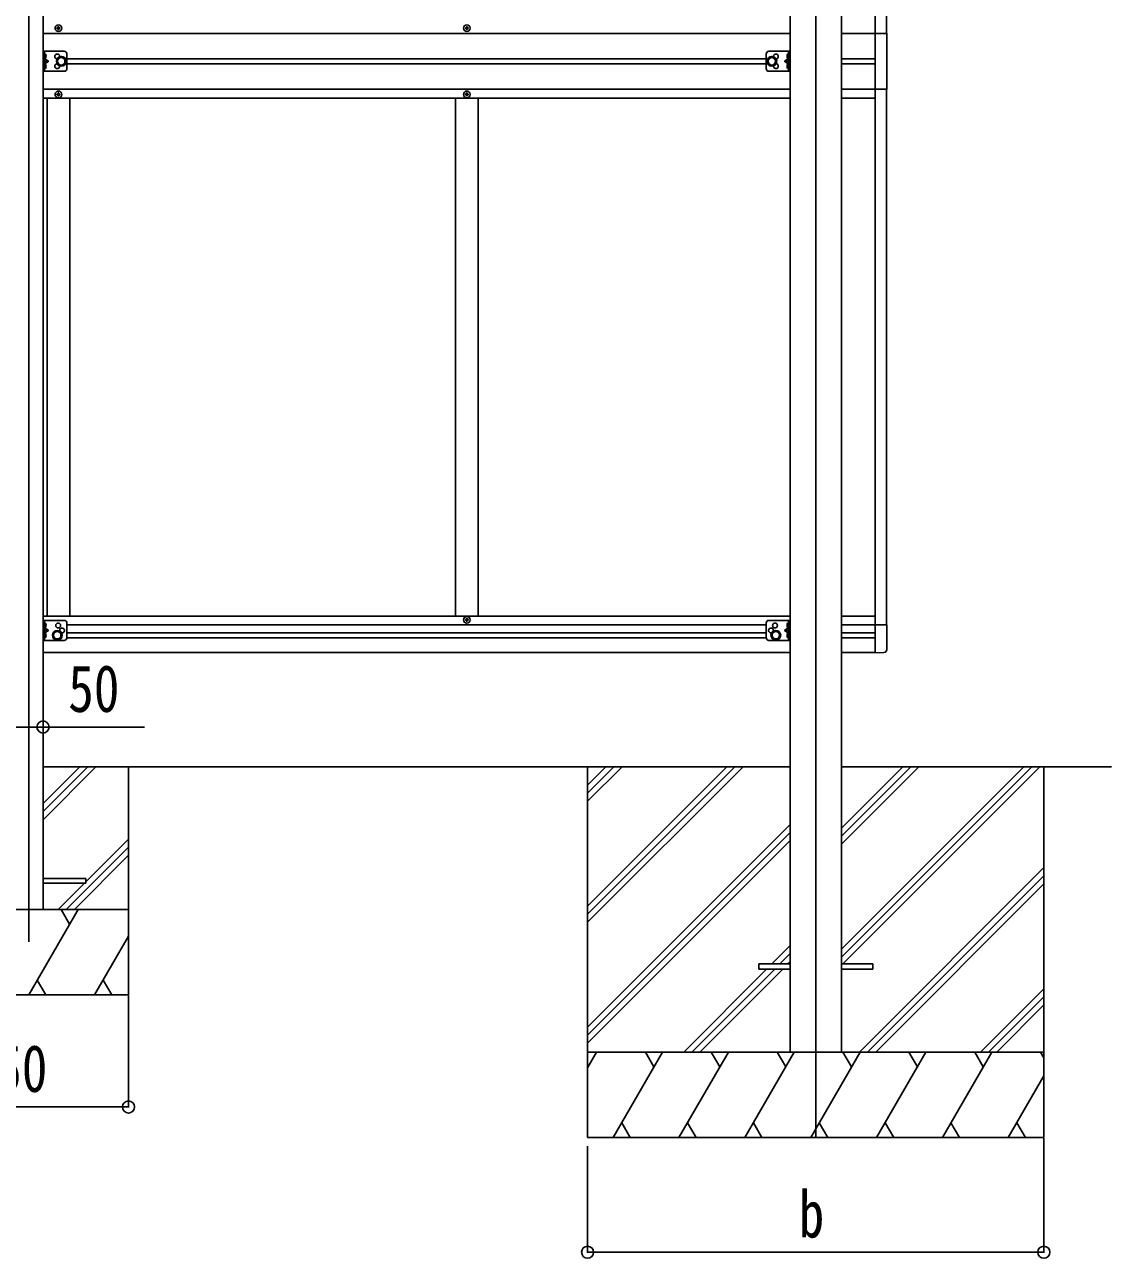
# Model space of a CAD drawing. Units: millimetres, scale not verified. Extents: x -10512 to 10512, y -7425 to 7425.
# Drawn here: x 63 to 1968, y -4835 to -2673 of the extents above; entities that cross this region are included whole.
import ezdxf
from ezdxf.enums import TextEntityAlignment as Align

# ---------------------------------------------------------------- set-up
doc = ezdxf.new("R2010")
doc.units = ezdxf.units.MM
doc.header["$LTSCALE"] = 30
for name, color, linetype in [('0-3_YKK_12', 2, 'Continuous'), ('0-4_YKK_13', 4, 'Continuous'), ('0-5_YKK_A1', 4, 'Continuous'), ('0-6_YKK_D', 6, 'Continuous')]:
    doc.layers.add(name, color=color, linetype=linetype)
doc.styles.add('ＭＳ ゴシック', font='')
doc.styles.get('ＭＳ ゴシック').set_extended_font_data('MS Gothic')

msp = doc.modelspace()

# ---------------------------------------------------------------- linework, layer by layer
at = {"layer": '0-3_YKK_12'}
for p, q in [((1449.94, -1448.99), (1449.94, -4623.39)), ((69.94, -1853.4), (69.94, -4280.26))]:
    msp.add_line(p, q, dxfattribs=at)
at = {"layer": '0-4_YKK_13'}
for p, q in [((120.44, -2678.37), (119.44, -2678.37)), ((123.44, -2679.37), (124.44, -2679.37)), ((836.44, -2678.37), (835.44, -2678.37)), ((839.44, -2679.37), (840.44, -2679.37)), ((94.94, -2754.37), (94.94, -2719.37)), ((131.94, -2719.37), (94.94, -2719.37)), ((97.44, -2754.37), (97.44, -2719.37)), ((97.94, -2723.87), (98.74, -2724.01)), ((136.94, -2749.37), (136.94, -2724.37)), ((1362.74, -2749.37), (1362.74, -2724.37)), ((1367.74, -2719.37), (1404.74, -2719.37)), ((1401.74, -2723.87), (1400.94, -2724.01)), ((1402.24, -2754.37), (1402.24, -2719.37)), ((1404.74, -2754.37), (1404.74, -2719.37)), ((97.94, -2731.87), (97.44, -2731.78)), ((97.44, -2736.87), (104.44, -2736.87)), ((97.94, -2731.87), (98.74, -2731.73)), ((97.94, -2741.87), (98.74, -2742.01)), ((1402.24, -2736.87), (1395.24, -2736.87)), ((1401.74, -2731.87), (1400.94, -2731.73)), ((1401.74, -2741.87), (1400.94, -2742.01)), ((1401.74, -2731.87), (1402.24, -2731.78)), ((131.94, -2754.37), (94.94, -2754.37)), ((97.94, -2749.87), (97.44, -2749.78)), ((97.94, -2749.87), (98.74, -2749.73)), ((1367.74, -2754.37), (1404.74, -2754.37)), ((1401.74, -2749.87), (1400.94, -2749.73)), ((1401.74, -2749.87), (1402.24, -2749.78)), ((120.44, -2795.37), (119.44, -2795.37)), ((123.44, -2794.37), (124.44, -2794.37)), ((836.44, -2795.37), (835.44, -2795.37)), ((839.44, -2794.37), (840.44, -2794.37)), ((94.94, -3751.87), (94.94, -3716.87)), ((131.94, -3716.87), (94.94, -3716.87)), ((97.44, -3751.87), (97.44, -3716.87)), ((836.44, -3715.37), (835.44, -3715.37)), ((839.44, -3716.37), (840.44, -3716.37)), ((1367.74, -3716.87), (1404.74, -3716.87)), ((1402.24, -3751.87), (1402.24, -3716.87)), ((1404.74, -3751.87), (1404.74, -3716.87)), ((97.94, -3729.37), (97.44, -3729.28)), ((97.44, -3734.37), (104.44, -3734.37)), ((97.94, -3721.37), (98.74, -3721.51)), ((97.94, -3729.37), (98.74, -3729.23)), ((97.94, -3739.37), (98.74, -3739.51)), ((136.94, -3746.87), (136.94, -3721.87)), ((1362.74, -3746.87), (1362.74, -3721.87)), ((1402.24, -3734.37), (1395.24, -3734.37)), ((1401.74, -3721.37), (1400.94, -3721.51)), ((1401.74, -3729.37), (1400.94, -3729.23)), ((1401.74, -3739.37), (1400.94, -3739.51)), ((1401.74, -3729.37), (1402.24, -3729.28)), ((1574.44, -3724.68), (1553.94, -3724.68)), ((1553.94, -3773.87), (1553.94, -3724.68)), ((1574.44, -3767.58), (1574.44, -3724.68)), ((131.94, -3751.87), (94.94, -3751.87)), ((97.94, -3747.37), (97.44, -3747.28)), ((97.94, -3747.37), (98.74, -3747.23)), ((1367.74, -3751.87), (1404.74, -3751.87)), ((1401.74, -3747.37), (1400.94, -3747.23)), ((1401.74, -3747.37), (1402.24, -3747.28)), ((1553.94, -3773.87), (1569.23, -3773.07)), ((94.94, -4177.39), (169.94, -4177.39)), ((1349.94, -4318.89), (1349.94, -4327.89)), ((1349.94, -4318.89), (1404.74, -4318.89)), ((1495.14, -4318.89), (1549.94, -4318.89)), ((1549.94, -4318.89), (1549.94, -4327.89)), ((1349.94, -4327.89), (1404.74, -4327.89)), ((1495.14, -4327.89), (1549.94, -4327.89))]:
    msp.add_line(p, q, dxfattribs=at)
for points in [[(119.44, -2678.37), (119.44, -2679.37), (120.44, -2679.37)], [(122.44, -2677.37), (122.44, -2676.37), (121.44, -2676.37), (121.44, -2677.37)], [(121.44, -2680.37), (121.44, -2681.37), (122.44, -2681.37), (122.44, -2680.37)], [(124.44, -2679.37), (124.44, -2678.37), (123.44, -2678.37)], [(835.44, -2678.37), (835.44, -2679.37), (836.44, -2679.37)], [(838.44, -2677.37), (838.44, -2676.37), (837.44, -2676.37), (837.44, -2677.37)], [(837.44, -2680.37), (837.44, -2681.37), (838.44, -2681.37), (838.44, -2680.37)], [(840.44, -2679.37), (840.44, -2678.37), (839.44, -2678.37)], [(1553.94, -2687.87), (1574.64, -2687.87), (1574.64, -2785.87), (1553.94, -2785.87)], [(97.94, -2731.87), (97.94, -2723.87), (97.44, -2723.96), (97.44, -2731.78)], [(1401.74, -2731.87), (1401.74, -2723.87), (1402.24, -2723.96), (1402.24, -2731.78)], [(97.06, -2727.87), (97.69, -2726.68), (99.92, -2725.57)], [(97.06, -2727.87), (97.69, -2729.06), (99.92, -2730.17)], [(97.06, -2745.87), (97.69, -2744.68), (99.92, -2743.57)], [(97.06, -2745.87), (97.69, -2747.06), (99.92, -2748.17)], [(97.44, -2741.87), (104.44, -2736.87), (97.44, -2731.87)], [(97.94, -2749.87), (97.94, -2741.87), (97.44, -2741.96), (97.44, -2749.78)], [(1402.24, -2741.87), (1395.24, -2736.87), (1402.24, -2731.87)], [(1402.62, -2727.87), (1401.99, -2726.68), (1399.76, -2725.57)], [(1402.62, -2727.87), (1401.99, -2729.06), (1399.76, -2730.17)], [(1402.62, -2745.87), (1401.99, -2744.68), (1399.76, -2743.57)], [(1402.62, -2745.87), (1401.99, -2747.06), (1399.76, -2748.17)], [(1401.74, -2749.87), (1401.74, -2741.87), (1402.24, -2741.96), (1402.24, -2749.78)], [(119.44, -2795.37), (119.44, -2794.37), (120.44, -2794.37)], [(121.44, -2793.37), (121.44, -2792.37), (122.44, -2792.37), (122.44, -2793.37)], [(122.44, -2796.37), (122.44, -2797.37), (121.44, -2797.37), (121.44, -2796.37)], [(124.44, -2794.37), (124.44, -2795.37), (123.44, -2795.37)], [(835.44, -2795.37), (835.44, -2794.37), (836.44, -2794.37)], [(837.44, -2793.37), (837.44, -2792.37), (838.44, -2792.37), (838.44, -2793.37)], [(838.44, -2796.37), (838.44, -2797.37), (837.44, -2797.37), (837.44, -2796.37)], [(840.44, -2794.37), (840.44, -2795.37), (839.44, -2795.37)], [(835.44, -3715.37), (835.44, -3716.37), (836.44, -3716.37)], [(838.44, -3714.37), (838.44, -3713.37), (837.44, -3713.37), (837.44, -3714.37)], [(837.44, -3717.37), (837.44, -3718.37), (838.44, -3718.37), (838.44, -3717.37)], [(840.44, -3716.37), (840.44, -3715.37), (839.44, -3715.37)], [(97.06, -3725.37), (97.69, -3724.18), (99.92, -3723.07)], [(97.06, -3725.37), (97.69, -3726.56), (99.92, -3727.67)], [(97.94, -3729.37), (97.94, -3721.37), (97.44, -3721.46), (97.44, -3729.28)], [(97.44, -3739.37), (104.44, -3734.37), (97.44, -3729.37)], [(97.94, -3747.37), (97.94, -3739.37), (97.44, -3739.46), (97.44, -3747.28)], [(1402.24, -3739.37), (1395.24, -3734.37), (1402.24, -3729.37)], [(1402.62, -3725.37), (1401.99, -3724.18), (1399.76, -3723.07)], [(1402.62, -3725.37), (1401.99, -3726.56), (1399.76, -3727.67)], [(1401.74, -3729.37), (1401.74, -3721.37), (1402.24, -3721.46), (1402.24, -3729.28)], [(1401.74, -3747.37), (1401.74, -3739.37), (1402.24, -3739.46), (1402.24, -3747.28)], [(97.06, -3743.37), (97.69, -3742.18), (99.92, -3741.07)], [(97.06, -3743.37), (97.69, -3744.56), (99.92, -3745.67)], [(1402.62, -3743.37), (1401.99, -3742.18), (1399.76, -3741.07)], [(1402.62, -3743.37), (1401.99, -3744.56), (1399.76, -3745.67)], [(169.94, -4177.39), (169.94, -4169.39), (94.94, -4169.39)]]:
    msp.add_lwpolyline(points, dxfattribs=at)
for points in [[(126.94, -2729.37), (120.44, -2733.12), (120.44, -2740.62), (126.94, -2744.38), (133.44, -2740.62), (133.44, -2733.12)], [(1372.74, -2729.37), (1379.24, -2733.12), (1379.24, -2740.62), (1372.74, -2744.38), (1366.24, -2740.62), (1366.24, -2733.12)], [(119.94, -3735.37), (113.44, -3739.12), (113.44, -3746.62), (119.94, -3750.38), (126.44, -3746.62), (126.44, -3739.12)], [(1379.74, -3735.37), (1386.24, -3739.12), (1386.24, -3746.62), (1379.74, -3750.38), (1373.24, -3746.62), (1373.24, -3739.12)]]:
    msp.add_lwpolyline(points, close=True, dxfattribs=at)
for centre, radius in [((121.94, -2678.87), 5.9), ((837.94, -2678.87), 5.9), ((126.94, -2736.87), 8.5), ((126.94, -2736.87), 7.5), ((126.94, -2736.87), 6.5), ((1372.74, -2736.87), 8.5), ((1372.74, -2736.87), 7.5), ((1372.74, -2736.87), 6.5), ((121.94, -2794.87), 5.9), ((837.94, -2794.87), 5.9), ((837.94, -3715.87), 5.9), ((119.94, -3742.87), 8.5), ((119.94, -3742.87), 7.5), ((119.94, -3742.87), 6.5), ((121.44, -3725.87), 4.25), ((1379.74, -3742.87), 8.5), ((1379.74, -3742.87), 7.5), ((1379.74, -3742.87), 6.5), ((1378.24, -3725.87), 4.25)]:
    msp.add_circle(centre, radius, dxfattribs=at)
for centre, radius, start, end in [((120.44, -2677.37), 1, 270, 0), ((120.44, -2680.37), 1, 0, 90), ((123.44, -2677.37), 1, 180, 270), ((123.44, -2680.37), 1, 90, 180), ((836.44, -2677.37), 1, 270, 0), ((836.44, -2680.37), 1, 0, 90), ((839.44, -2677.37), 1, 180, 270), ((839.44, -2680.37), 1, 90, 180), ((98.59, -2724.9), 0.9, 32.05588, 80), ((93.84, -2727.87), 6.5, 327.94412, 32.05588), ((119.94, -2728.37), 4.25, 353.70569, 265.23923), ((131.94, -2724.37), 5, 0, 90), ((1367.74, -2724.37), 5, 90, 180), ((1379.74, -2728.37), 4.25, 274.76077, 186.29431), ((1405.84, -2727.87), 6.5, 147.94412, 212.05588), ((1401.09, -2724.9), 0.9, 100, 147.94412), ((98.59, -2730.84), 0.9, 280, 327.94412), ((98.59, -2742.9), 0.9, 32.05588, 80), ((93.84, -2745.87), 6.5, 327.94412, 32.05588), ((119.94, -2745.37), 4.25, 94.76077, 6.29431), ((1379.74, -2745.37), 4.25, 173.70569, 85.23923), ((1405.84, -2745.87), 6.5, 147.94412, 212.05588), ((1401.09, -2730.84), 0.9, 212.05588, 260), ((1401.09, -2742.9), 0.9, 100, 147.94412), ((98.59, -2748.84), 0.9, 280, 327.94412), ((131.94, -2749.37), 5, 270, 0), ((1367.74, -2749.37), 5, 180, 270), ((1401.09, -2748.84), 0.9, 212.05588, 260), ((120.44, -2793.37), 1, 270, 0), ((120.44, -2796.37), 1, 0, 90), ((123.44, -2793.37), 1, 180, 270), ((123.44, -2796.37), 1, 90, 180), ((836.44, -2793.37), 1, 270, 0), ((836.44, -2796.37), 1, 0, 90), ((839.44, -2793.37), 1, 180, 270), ((839.44, -2796.37), 1, 90, 180), ((131.94, -3721.87), 5, 0, 90), ((836.44, -3714.37), 1, 270, 0), ((836.44, -3717.37), 1, 0, 90), ((839.44, -3714.37), 1, 180, 270), ((839.44, -3717.37), 1, 90, 180), ((1367.74, -3721.87), 5, 90, 180), ((98.59, -3722.4), 0.9, 32.05588, 80), ((98.59, -3728.34), 0.9, 280, 327.94412), ((98.59, -3740.4), 0.9, 32.05588, 80), ((93.84, -3725.37), 6.5, 327.94412, 32.05588), ((93.84, -3743.37), 6.5, 327.94412, 32.05588), ((128.44, -3734.37), 4.25, 252.87654, 197.11996), ((1371.24, -3734.37), 4.25, 342.88004, 287.12346), ((1405.84, -3725.37), 6.5, 147.94412, 212.05588), ((1405.84, -3743.37), 6.5, 147.94412, 212.05588), ((1401.09, -3722.4), 0.9, 100, 147.94412), ((1401.09, -3728.34), 0.9, 212.05588, 260), ((1401.09, -3740.4), 0.9, 100, 147.94412), ((98.59, -3746.34), 0.9, 280, 327.94412), ((131.94, -3746.87), 5, 270, 0), ((1367.74, -3746.87), 5, 180, 270), ((1401.09, -3746.34), 0.9, 212.05588, 260), ((1568.94, -3767.58), 5.5, 273, 0)]:
    msp.add_arc(centre, radius, start, end, dxfattribs=at)
at = {"layer": '0-5_YKK_A1'}
for p, q in [((1404.74, -1844.39), (1404.74, -4473.39)), ((1495.14, -1844.39), (1495.14, -4473.39)), ((94.94, -1860.39), (94.94, -4223.39)), ((1553.94, -3773.87), (1553.94, -1899.87)), ((1573.94, -1949.07), (1573.94, -2687.87)), ((1404.74, -2687.87), (94.94, -2687.87)), ((1553.94, -2687.87), (1495.14, -2687.87)), ((1362.74, -2732.37), (136.94, -2732.37)), ((136.94, -2741.37), (1362.74, -2741.37)), ((1553.94, -2732.37), (1495.14, -2732.37)), ((1495.14, -2741.37), (1553.94, -2741.37)), ((1404.74, -2785.87), (94.94, -2785.87)), ((1553.94, -2785.87), (1495.14, -2785.87)), ((1573.94, -2785.87), (1573.94, -3724.67)), ((1404.74, -2801.37), (94.94, -2801.37)), ((101.94, -2801.37), (101.94, -3709.37)), ((141.94, -2801.37), (141.94, -3709.37)), ((817.94, -2801.37), (817.94, -3709.37)), ((857.94, -2801.37), (857.94, -3709.37)), ((1495.14, -2801.37), (1553.94, -2801.37)), ((1404.74, -3709.37), (94.94, -3709.37)), ((1553.94, -3709.37), (1495.14, -3709.37)), ((1362.74, -3724.87), (136.94, -3724.87)), ((1362.74, -3738.37), (136.94, -3738.37)), ((1553.94, -3724.87), (1495.14, -3724.87)), ((1553.94, -3738.37), (1495.14, -3738.37)), ((1362.77, -3747.37), (136.92, -3747.37)), ((1553.94, -3747.37), (1495.14, -3747.37)), ((1404.74, -3773.37), (94.94, -3773.37)), ((1553.94, -3773.37), (1495.14, -3773.37)), ((94.94, -3973.39), (1404.74, -3973.39)), ((94.94, -4066.15), (187.71, -3973.39)), ((94.94, -4052.01), (173.56, -3973.39)), ((94.94, -4037.87), (159.42, -3973.39)), ((244.94, -4373.39), (244.94, -3973.39)), ((1049.74, -3973.39), (1049.74, -4623.39)), ((1049.74, -4217.57), (1293.92, -3973.39)), ((1049.74, -4231.71), (1308.06, -3973.39)), ((1049.74, -4245.85), (1322.2, -3973.39)), ((1049.74, -4033.72), (1110.07, -3973.39)), ((1049.74, -4019.58), (1095.93, -3973.39)), ((1049.74, -4005.44), (1081.79, -3973.39)), ((1494.94, -4292.87), (1814.42, -3973.39)), ((1494.94, -4307.01), (1828.56, -3973.39)), ((1494.94, -4109.02), (1630.57, -3973.39)), ((1494.94, -4094.88), (1616.43, -3973.39)), ((1494.94, -4080.74), (1602.29, -3973.39)), ((1495.14, -3973.39), (1967.98, -3973.39)), ((1497.2, -4318.89), (1842.7, -3973.39)), ((1849.74, -3973.39), (1849.74, -4623.39)), ((1049.74, -4429.7), (1404.54, -4074.9)), ((169.94, -4175), (244.94, -4100)), ((1049.74, -4443.84), (1404.54, -4089.04)), ((1049.74, -4457.98), (1404.54, -4103.18)), ((135.69, -4223.39), (244.94, -4114.14)), ((149.84, -4223.39), (244.94, -4128.29)), ((1526.55, -4473.39), (1849.74, -4150.2)), ((1540.69, -4473.39), (1849.74, -4164.34)), ((121.55, -4223.39), (167.55, -4177.39)), ((1554.83, -4473.39), (1849.74, -4178.48)), ((-105.06, -4223.39), (244.94, -4223.39)), ((69.94, -4373.39), (156.55, -4223.39)), ((141.55, -4249.37), (126.54, -4223.39)), ((185.41, -4373.39), (244.94, -4270.29)), ((1372.68, -4318.89), (1404.54, -4287.03)), ((1386.82, -4318.89), (1404.54, -4301.17)), ((1400.97, -4318.89), (1404.74, -4315.12)), ((1218.18, -4473.39), (1363.68, -4327.89)), ((1232.32, -4473.39), (1377.82, -4327.89)), ((1246.47, -4473.39), (1391.97, -4327.89)), ((84.94, -4347.41), (99.94, -4373.39)), ((200.41, -4347.41), (215.41, -4373.39)), ((1738.68, -4473.39), (1849.74, -4362.33)), ((-105.06, -4373.39), (244.94, -4373.39)), ((1752.82, -4473.39), (1849.74, -4376.47)), ((1766.97, -4473.39), (1849.74, -4390.62)), ((1849.74, -4473.39), (1049.74, -4473.39)), ((1049.74, -4500.89), (1065.62, -4473.39)), ((1094.49, -4623.39), (1181.09, -4473.39)), ((1166.09, -4499.37), (1151.09, -4473.39)), ((1209.96, -4623.39), (1296.56, -4473.39)), ((1281.56, -4499.37), (1266.56, -4473.39)), ((1325.43, -4623.39), (1412.03, -4473.39)), ((1397.03, -4499.37), (1382.03, -4473.39)), ((1440.9, -4623.39), (1527.5, -4473.39)), ((1512.5, -4499.37), (1497.5, -4473.39)), ((1556.37, -4623.39), (1642.97, -4473.39)), ((1627.97, -4499.37), (1612.97, -4473.39)), ((1671.84, -4623.39), (1758.44, -4473.39)), ((1728.44, -4473.39), (1743.44, -4499.37)), ((1843.91, -4473.39), (1849.74, -4483.49)), ((1787.31, -4623.39), (1849.74, -4515.25)), ((1109.49, -4597.41), (1124.48, -4623.39)), ((1224.96, -4597.41), (1239.95, -4623.39)), ((1340.43, -4597.41), (1355.43, -4623.39)), ((1455.9, -4597.41), (1470.9, -4623.39)), ((1571.37, -4597.41), (1586.37, -4623.39)), ((1686.84, -4597.41), (1701.84, -4623.39)), ((1802.31, -4597.41), (1817.3, -4623.39)), ((1049.74, -4623.39), (1849.74, -4623.39))]:
    msp.add_line(p, q, dxfattribs=at)
at = {"layer": '0-6_YKK_D'}
for p, q in [((94.94, -3852.36), (94.94, -3904.68)), ((244.94, -4374.39), (244.94, -4570.66)), ((-105.06, -4569.66), (244.94, -4569.66)), ((1849.74, -4624.39), (1849.74, -4825.32)), ((1049.74, -4638.61), (1049.74, -4825.32)), ((1049.74, -4824.32), (1849.74, -4824.32))]:
    msp.add_line(p, q, dxfattribs=at)
msp.add_lwpolyline([(44.94, -3903.68), (94.94, -3903.68), (272.77, -3903.68)], dxfattribs=at)
for centre in [(94.94, -3903.68), (244.94, -4569.66), (1049.74, -4824.32), (1849.74, -4824.32)]:
    msp.add_circle(centre, 10.62, dxfattribs=at)

# ---------------------------------------------------------------- texts
at = {"layer": '0-6_YKK_D', "style": 'ＭＳ ゴシック', "width": 0.8}
for s, p in [('50', (139.11, -3902.01)), ('350', (-32.06, -4567.99)), ('b', (1419.74, -4823.02))]:
    msp.add_text(s, height=82.48, dxfattribs=at).set_placement(p, align=Align.BOTTOM_LEFT)

doc.saveas('drawing.dxf')
